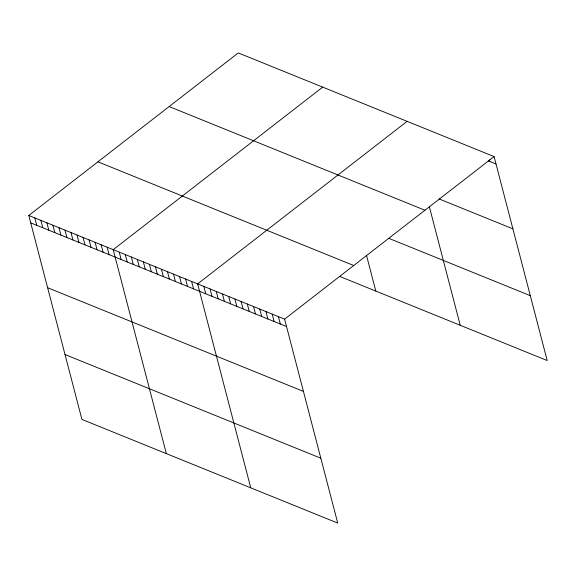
<?xml version="1.0" encoding="UTF-8"?>
<svg xmlns="http://www.w3.org/2000/svg" width="576" height="576" viewBox="0 0 576 576"><rect width="100%" height="100%" fill="white"/><g stroke="black" fill="none" stroke-linecap="round" stroke-linejoin="round"><path stroke-width="0.86" d="M28.8 215.467L284.609 319.14L337.73 523.08L81.922 419.414L28.8 215.467L238.27 52.92L494.078 156.586L547.2 360.533L339.631 276.408M322.69 87.134L113.213 249.682L166.342 453.622M407.102 121.342L197.633 283.889L250.754 487.829M284.609 319.14L494.078 156.586M488.239 160.834L496.001 163.98M439.128 198.943L512.899 228.845M169.15 106.56L424.951 210.233M389.066 238.428L530.302 295.668M97.927 161.827L353.729 265.5M30.722 222.862L286.531 326.527M47.621 287.719L303.422 391.392M65.03 354.55L320.832 458.215M489.362 159.818L489.787 161.46M429.408 206.957L460.224 325.282M366.631 255.838L375.811 291.074M278.395 316.62L280.318 324.014M272.182 314.1L274.104 321.494M265.968 311.587L267.89 318.974M259.754 309.067L261.684 316.462M253.541 306.547L255.47 313.942M247.334 304.034L249.257 311.422M241.121 301.514L243.043 308.909M234.907 298.994L236.83 306.389M228.694 296.482L230.616 303.869M222.48 293.962L224.41 301.356M216.266 291.442L218.196 298.836M210.06 288.929L211.982 296.316M203.846 286.409L205.769 293.796M191.599 281.448L193.529 288.835M185.573 279L187.495 286.394M179.539 276.559L181.469 283.954M173.513 274.118L175.435 281.506M167.486 271.67L169.409 279.065M161.453 269.23L163.375 276.617M155.426 266.789L157.349 274.176M149.393 264.341L151.322 271.735M143.366 261.9L145.289 269.287M137.333 259.452L139.262 266.846M131.306 257.011L133.229 264.398M125.273 254.57L127.202 261.958M119.246 252.122L121.169 259.517M107.186 247.234L109.109 254.628M101.153 244.793L103.082 252.187M95.126 242.352L97.049 249.739M89.1 239.904L91.022 247.298M83.066 237.463L84.996 244.85M77.04 235.015L78.962 242.41M71.006 232.574L72.936 239.969M64.98 230.134L66.902 237.521M58.946 227.686L60.876 235.08M52.92 225.245L54.842 232.632M46.886 222.797L48.816 230.191M40.86 220.356L42.782 227.75M34.826 217.915L36.756 225.302"/></g></svg>
